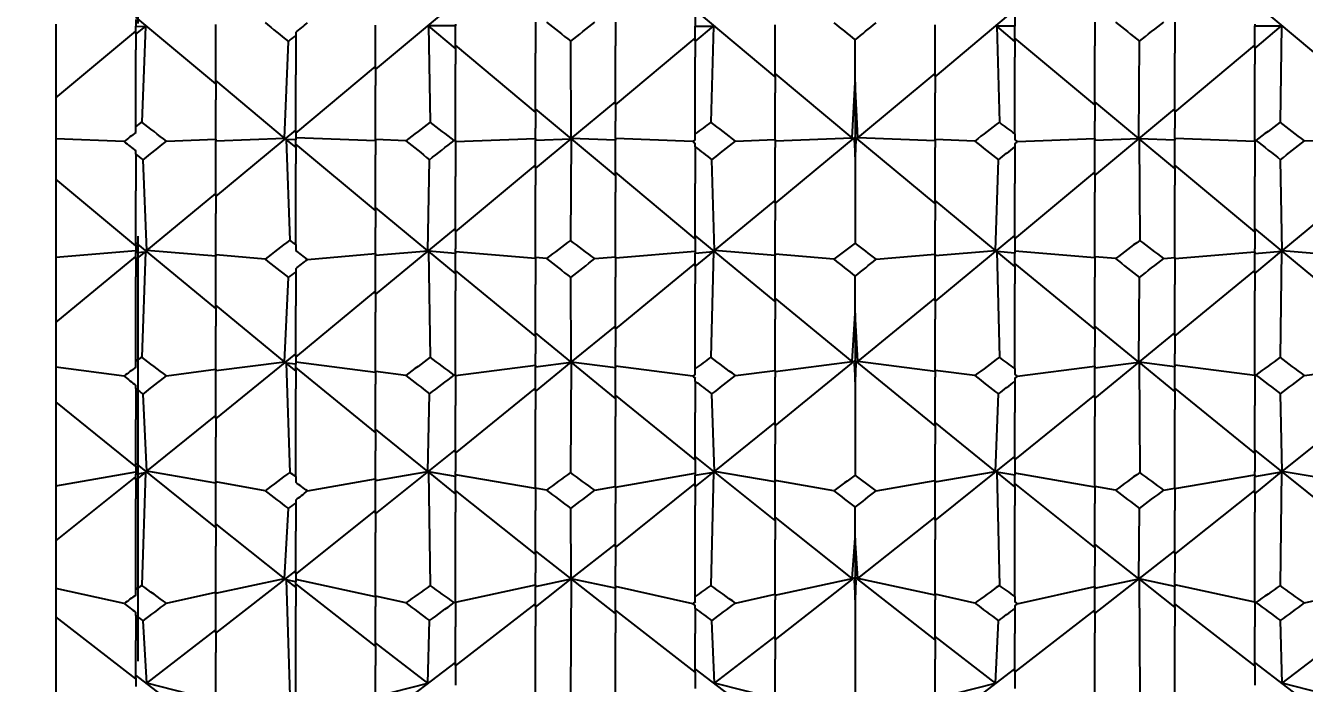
# Model space of a CAD drawing. Extents: x 541 to 3394, y 680 to 943.
# Drawn here: x 3070.588 to 3071.34, y 717.043 to 717.43 of the extents above; entities that cross this region are included whole.
import ezdxf

# ---------------------------------------------------------------- set-up
doc = ezdxf.new("R2010")
doc.units = 0
doc.header["$MEASUREMENT"] = 0
doc.linetypes.add('CENTER', pattern=[2, 1.25, -0.25, 0.25, -0.25])
doc.linetypes.add('HIDDEN', pattern=[0.375, 0.25, -0.125])
doc.layers.get('0').update_dxf_attribs({"linetype": 'CONTINUOUS'})
doc.layers.get('DEFPOINTS').update_dxf_attribs({"linetype": 'CONTINUOUS'})
for name, color, linetype in [('CENTERLINES', 5, 'CENTER'), ('RED', 1, 'CONTINUOUS'), ('SHAFT', 3, 'CONTINUOUS')]:
    doc.layers.add(name, color=color, linetype=linetype)
doc.dimstyles.get("Standard").update_dxf_attribs({"dimtxt": 2, "dimasz": 2, "dimexe": 0.7, "dimexo": 0.8, "dimgap": 0.7, "dimtad": 0, "dimtih": 1, "dimtoh": 1, "dimdec": 4, "dimzin": 0, "dimtxsty": 'STANDARD', "dimcen": 0.09, "dimazin": 3, "dimtfac": 1, "dimtdec": 4, "dimtofl": 0, "dimtmove": 0, "dimatfit": 3, "dimtolj": 1, "dimtzin": 0})

# ---------------------------------------------------------------- blocks, each defined once
blk = doc.blocks.new('*D3')
at = {"color": 0, "linetype": 'BYBLOCK'}
for p, q in [((3082.92767, 835.3739), (3066.24379, 835.3739)), ((3066.94379, 833.3739), (3066.94379, 808.55653)), ((3066.94379, 717.48571), (3066.94379, 795.15653)), ((3069.09053, 715.48571), (3066.24379, 715.48571))]:
    blk.add_line(p, q, dxfattribs=at)
for points in [[(3066.61046, 833.3739), (3067.27713, 833.3739), (3066.94379, 835.3739)], [(3066.61046, 717.48571), (3067.27713, 717.48571), (3066.94379, 715.48571)]]:
    blk.add_solid(points, dxfattribs=at)
at = {"layer": 'DEFPOINTS', "color": 0, "linetype": 'BYBLOCK'}
for p in [(3066.94379, 835.3739), (3083.72767, 835.3739), (3069.89053, 715.48571)]:
    blk.add_point(p, dxfattribs=at)
at = {"color": 0, "linetype": 'BYBLOCK', "insert": (3066.94379, 801.85653), "char_height": 2, "attachment_point": 5}
blk.add_mtext('\\A1;FINISHED\\POPENING\\PHEIGHT\\PA.F.F.', dxfattribs=at)
blk = doc.blocks.new('A$C45E3340E')
at = {"layer": 'RED', "color": 1, "linetype": 'HIDDEN'}
blk.add_line((0.5625, 14.19511), (0.5625, 0), dxfattribs=at)
blk = doc.blocks.new('*E28')
at = {"layer": 'CENTERLINES', "color": 250, "linetype": 'CONTINUOUS'}
for centre, major_axis, ratio, start_param, end_param in [((6.85124, 1.95316), (-1.94959, 0.73114), 0.349937, -2.334839, -2.329244), ((6.89824, 1.95316), (-1.94987, 0.75664), 0.335321, -2.301927, -2.298602), ((6.52224, 1.95316), (1.94954, 0.72228), 0.354753, -0.880064, -0.873192), ((9.58934, 1.95316), (-1.94954, 0.72228), 0.354753, 0.873192, 0.880064), ((9.91834, 1.95316), (-1.94955, 0.72525), 0.353151, 0.877437, 0.880009), ((9.96534, 1.95316), (-1.94952, 0.69776), 0.367442, 0.844358, 0.849711), ((6.47524, 1.95316), (1.94953, 0.6946), 0.369011, -0.845408, -0.844322), ((6.42824, 1.95316), (-1.95015, 0.77278), 0.325451, -2.33707, -2.335935), ((9.63634, 1.95316), (-1.94953, 0.6946), 0.369011, 0.844322, 0.845408), ((9.68334, 1.95316), (1.95015, 0.77278), 0.325451, 2.335935, 2.33707), ((10.01234, 1.95316), (1.95021, 0.7754), 0.323797, 2.331695, 2.33729), ((6.47524, 1.95316), (-1.95072, 0.79572), 0.310483, -2.309637, -2.302018), ((9.63634, 1.95316), (1.95072, 0.79572), 0.310483, 2.302018, 2.309637), ((9.96534, 1.95316), (1.95079, 0.79818), 0.308809, 2.302311, 2.305636), ((6.94524, 1.95316), (1.94964, 0.67521), 0.378342, -0.879669, -0.877096), ((6.89824, 1.95316), (1.94999, 0.64466), 0.392038, -0.847836, -0.842484), ((6.85124, 1.95316), (-1.95135, 0.81489), 0.297035, -2.341915, -2.336319), ((6.89824, 1.95316), (-1.95217, 0.83512), 0.281771, -2.31136, -2.308036), ((6.52224, 1.95316), (1.9505, 0.61599), 0.403872, -0.876245, -0.869372), ((9.58934, 1.95316), (-1.9505, 0.61599), 0.403872, 0.869372, 0.876245), ((9.91834, 1.95316), (-1.95043, 0.61965), 0.402412, 0.873966, 0.876539), ((6.47524, 1.95316), (1.95129, 0.58199), 0.416748, -0.838347, -0.837262), ((6.42824, 1.95316), (-1.95278, 0.84785), 0.271527, -2.347978, -2.346842), ((9.63634, 1.95316), (-1.95129, 0.58199), 0.416748, 0.837262, 0.838347), ((9.68334, 1.95316), (1.95278, 0.84785), 0.271527, 2.346842, 2.347978), ((9.96534, 1.95316), (-1.95119, 0.58586), 0.415342, 0.837666, 0.843019), ((10.01234, 1.95316), (1.95289, 0.84992), 0.269815, 2.342841, 2.348436), ((6.47524, 1.95316), (-1.95376, 0.86585), 0.256073, -2.322615, -2.314995), ((9.63634, 1.95316), (1.95376, 0.86585), 0.256073, 2.314995, 2.322615), ((9.96534, 1.95316), (1.95388, 0.86777), 0.254351, 2.315509, 2.318834), ((6.94524, 1.95316), (1.95193, 0.55827), 0.425044, -0.870356, -0.867783), ((6.89824, 1.95316), (1.95307, 0.52109), 0.437003, -0.835021, -0.829668), ((6.85124, 1.95316), (-1.95469, 0.88077), 0.242263, -2.356596, -2.351), ((6.89824, 1.95316), (-1.95578, 0.89638), 0.226657, -2.32781, -2.324485), ((6.52224, 1.95316), (1.95424, 0.48641), 0.447094, -0.860209, -0.853336), ((9.58934, 1.95316), (-1.95424, 0.48641), 0.447094, 0.853336, 0.860209), ((9.91834, 1.95316), (-1.95409, 0.49083), 0.445862, 0.858338, 0.86091), ((6.47524, 1.95316), (1.9557, 0.44556), 0.457766, -0.818598, -0.817512), ((6.42824, 1.95316), (-1.95652, 0.90611), 0.216219, -2.365523, -2.364388), ((9.63634, 1.95316), (-1.9557, 0.44556), 0.457766, 0.817512, 0.818598), ((9.68334, 1.95316), (1.95652, 0.90611), 0.216219, 2.364388, 2.365523), ((9.96534, 1.95316), (-1.95553, 0.4502), 0.456618, 0.818333, 0.823685), ((10.01234, 1.95316), (1.95664, 0.90768), 0.214477, 2.360562, 2.366158), ((6.47524, 1.95316), (-1.95764, 0.91973), 0.20052, -2.341685, -2.334065), ((9.63634, 1.95316), (1.95764, 0.91973), 0.20052, 2.334065, 2.341685), ((9.96534, 1.95316), (1.95776, 0.92117), 0.198773, 2.33474, 2.338064)]:
    blk.add_ellipse(centre, major_axis=major_axis, ratio=ratio, start_param=start_param, end_param=end_param, dxfattribs=at)

msp = doc.modelspace()

# ---------------------------------------------------------------- linework, layer by layer
at = {"color": 7}
msp.add_open_spline([(3079.13154, 715.48571), (3078.46625, 716.44529), (3077.16796, 718.3179), (3077.68066, 721.61826), (3078.62886, 724.52187), (3077.86586, 727.64922), (3074.92004, 728.94848), (3072.51811, 728.9829), (3070.99575, 729.53416), (3070.5879, 729.70882)], degree=3, knots=[0, 0, 0, 0, 3.375355, 6.586962, 9.423487, 12.703968, 14.949488, 18.507511, 19.83793, 19.83793, 19.83793, 19.83793], dxfattribs=at)
at = {"layer": 'SHAFT', "color": 2, "extrusion": (1.83691e-16, 1, 3.67382e-16)}
for p, q in [((3070.79375, 717.40377), (3070.84075, 717.44303)), ((3071.02875, 717.39961), (3070.98175, 717.43887)), ((3071.12275, 717.39961), (3071.16975, 717.43887)), ((3071.35775, 717.40377), (3071.31075, 717.44303)), ((3070.69975, 717.39545), (3070.65275, 717.43471)), ((3070.65275, 717.43329), (3070.65275, 717.42928)), ((3070.88775, 717.43174), (3070.88775, 717.41349)), ((3070.93475, 717.43161), (3070.93475, 717.41776)), ((3070.98175, 717.43745), (3070.98175, 717.42943)), ((3071.16975, 717.43745), (3071.16975, 717.42943)), ((3071.21675, 717.43161), (3071.21675, 717.41776)), ((3071.26375, 717.43174), (3071.26375, 717.41349)), ((3070.60575, 717.43059), (3070.60575, 717.38714)), ((3070.60575, 717.38714), (3070.65275, 717.4264)), ((3070.65275, 717.42496), (3070.65275, 717.42928)), ((3070.65275, 717.42928), (3070.65834, 717.42924)), ((3070.65275, 717.42457), (3070.65834, 717.42924)), ((3070.65275, 717.42496), (3070.65275, 717.41536)), ((3070.65834, 717.42924), (3070.65619, 717.37288)), ((3070.69975, 717.39584), (3070.69975, 717.43031)), ((3070.74675, 717.42564), (3070.74675, 717.4237)), ((3070.74675, 717.4237), (3070.74675, 717.40067)), ((3070.79375, 717.40416), (3070.79375, 717.43002)), ((3070.84075, 717.42958), (3070.82492, 717.42947)), ((3070.84075, 717.41625), (3070.82492, 717.42947)), ((3070.82492, 717.42947), (3070.82585, 717.37277)), ((3070.84075, 717.43047), (3070.84075, 717.42958)), ((3070.84075, 717.41664), (3070.84075, 717.42958)), ((3070.98175, 717.4208), (3070.98175, 717.42943)), ((3070.98175, 717.42943), (3070.99246, 717.42936)), ((3070.98175, 717.42041), (3070.99246, 717.42936)), ((3070.99246, 717.42936), (3070.99092, 717.37282)), ((3071.02875, 717.4), (3071.02875, 717.43017)), ((3071.12275, 717.4), (3071.12275, 717.43017)), ((3071.16975, 717.42943), (3071.15904, 717.42936)), ((3071.16975, 717.42041), (3071.15904, 717.42936)), ((3071.15904, 717.42936), (3071.16058, 717.37282)), ((3071.16975, 717.4208), (3071.16975, 717.42943)), ((3071.31075, 717.43047), (3071.31075, 717.42958)), ((3071.31075, 717.41664), (3071.31075, 717.42958)), ((3071.31075, 717.42958), (3071.32658, 717.42947)), ((3071.31075, 717.41625), (3071.32658, 717.42947)), ((3071.32658, 717.42947), (3071.32565, 717.37277)), ((3070.74022, 717.36353), (3070.74248, 717.42038)), ((3070.88775, 717.37883), (3070.84075, 717.41808)), ((3070.84075, 717.41664), (3070.84075, 717.40698)), ((3070.90883, 717.36322), (3070.9085, 717.42051)), ((3070.93475, 717.38298), (3070.98175, 717.42224)), ((3070.93475, 717.38337), (3070.93475, 717.41776)), ((3070.98175, 717.4208), (3070.98175, 717.41117)), ((3071.07575, 717.39639), (3071.07575, 717.42128)), ((3071.21675, 717.38298), (3071.16975, 717.42224)), ((3071.16975, 717.4208), (3071.16975, 717.41117)), ((3071.21675, 717.38337), (3071.21675, 717.41776)), ((3071.24267, 717.36322), (3071.243, 717.42051)), ((3071.26375, 717.37883), (3071.31075, 717.41808)), ((3071.31075, 717.41664), (3071.31075, 717.40698)), ((3070.65275, 717.37031), (3070.65275, 717.41536)), ((3070.88775, 717.37921), (3070.88775, 717.41349)), ((3070.98175, 717.36596), (3070.98175, 717.41117)), ((3071.16975, 717.36596), (3071.16975, 717.41117)), ((3071.26375, 717.37921), (3071.26375, 717.41349)), ((3070.74675, 717.36638), (3070.79375, 717.40561)), ((3070.79375, 717.40416), (3070.79375, 717.3944)), ((3070.84075, 717.36217), (3070.84075, 717.40698)), ((3071.07408, 717.36362), (3071.02875, 717.40146)), ((3071.07742, 717.36362), (3071.12275, 717.40146)), ((3071.31075, 717.36217), (3071.31075, 717.40698)), ((3070.74022, 717.36353), (3070.69975, 717.3973)), ((3070.69975, 717.39584), (3070.69975, 717.38602)), ((3070.74675, 717.36675), (3070.74675, 717.40067)), ((3070.79375, 717.36258), (3070.79375, 717.3944)), ((3071.02875, 717.4), (3071.02875, 717.39021)), ((3071.07408, 717.36362), (3071.07575, 717.39639)), ((3071.07742, 717.36362), (3071.07575, 717.39639)), ((3071.07575, 717.39639), (3071.07575, 717.3641)), ((3071.12275, 717.4), (3071.12275, 717.39021)), ((3070.60575, 717.38714), (3070.60575, 717.36307)), ((3070.69975, 717.36283), (3070.69975, 717.38602)), ((3071.02875, 717.36271), (3071.02875, 717.39021)), ((3071.12275, 717.36271), (3071.12275, 717.39021)), ((3070.93475, 717.3415), (3070.88775, 717.38069)), ((3070.88775, 717.37921), (3070.88775, 717.36928)), ((3070.90883, 717.36322), (3070.93475, 717.38484)), ((3070.93475, 717.38337), (3070.93475, 717.37346)), ((3071.24267, 717.36322), (3071.21675, 717.38484)), ((3071.21675, 717.38337), (3071.21675, 717.37346)), ((3071.21675, 717.3415), (3071.26375, 717.38069)), ((3071.26375, 717.37921), (3071.26375, 717.36928)), ((3070.93475, 717.36318), (3070.93475, 717.37346)), ((3071.21675, 717.36318), (3071.21675, 717.37346)), ((3070.65275, 717.36684), (3070.65275, 717.37031)), ((3070.69975, 717.32909), (3070.74675, 717.36825)), ((3070.69975, 717.36198), (3070.74022, 717.36353)), ((3070.74675, 717.36675), (3070.74675, 717.36254)), ((3070.79375, 717.36179), (3070.74675, 717.36359)), ((3070.88775, 717.36329), (3070.88775, 717.36928)), ((3070.98175, 717.36249), (3070.98175, 717.36596)), ((3071.02875, 717.32496), (3071.07575, 717.3641)), ((3071.02875, 717.36189), (3071.07408, 717.36362)), ((3071.12275, 717.32496), (3071.07575, 717.3641)), ((3071.07575, 717.3641), (3071.07575, 717.3626)), ((3071.12275, 717.36189), (3071.07742, 717.36362)), ((3071.16975, 717.36596), (3071.16975, 717.36249)), ((3071.26375, 717.36329), (3071.26375, 717.36928)), ((3070.64584, 717.3615), (3070.60575, 717.36307)), ((3070.60575, 717.36307), (3070.60575, 717.33925)), ((3070.65275, 717.35399), (3070.65275, 717.35592)), ((3070.67077, 717.36169), (3070.69975, 717.36283)), ((3070.69975, 717.36283), (3070.69975, 717.36199)), ((3070.69975, 717.36199), (3070.69975, 717.36198)), ((3070.69975, 717.32946), (3070.69975, 717.36198)), ((3070.74116, 717.36275), (3070.74331, 717.30344)), ((3070.74675, 717.35808), (3070.74116, 717.36275)), ((3070.74675, 717.36254), (3070.74116, 717.36275)), ((3070.74675, 717.35845), (3070.74675, 717.36254)), ((3070.79375, 717.32083), (3070.74675, 717.35995)), ((3070.74675, 717.35845), (3070.74675, 717.34837)), ((3070.79375, 717.36258), (3070.79375, 717.35373)), ((3070.81151, 717.36187), (3070.79375, 717.36258)), ((3070.84004, 717.36214), (3070.84075, 717.36217)), ((3070.84075, 717.36146), (3070.88775, 717.36329)), ((3070.84075, 717.36217), (3070.84075, 717.34095)), ((3070.88775, 717.36329), (3070.88775, 717.36307)), ((3070.88775, 717.34565), (3070.90869, 717.36311)), ((3070.88775, 717.36232), (3070.90869, 717.36311)), ((3070.88775, 717.36307), (3070.88775, 717.36232)), ((3070.88775, 717.34601), (3070.88775, 717.36232)), ((3070.90869, 717.36311), (3070.90838, 717.30331)), ((3070.93475, 717.36224), (3070.90883, 717.36322)), ((3070.98035, 717.3614), (3070.93475, 717.36318)), ((3070.93475, 717.36318), (3070.93475, 717.36281)), ((3070.93475, 717.36281), (3070.93475, 717.36224)), ((3070.93475, 717.34187), (3070.93475, 717.36224)), ((3070.98175, 717.35834), (3070.98175, 717.36027)), ((3070.98175, 717.35834), (3070.98175, 717.3367)), ((3071.00537, 717.36178), (3071.02875, 717.36271)), ((3071.02875, 717.36271), (3071.02875, 717.35799)), ((3071.02875, 717.32532), (3071.02875, 717.35799)), ((3071.07575, 717.36223), (3071.07528, 717.36262)), ((3071.07528, 717.36262), (3071.07575, 717.35255)), ((3071.07575, 717.3626), (3071.07528, 717.36262)), ((3071.07622, 717.36262), (3071.07575, 717.35255)), ((3071.07575, 717.36223), (3071.07622, 717.36262)), ((3071.07575, 717.3626), (3071.07622, 717.36262)), ((3071.07575, 717.36223), (3071.07575, 717.3626)), ((3071.07575, 717.35255), (3071.07575, 717.36223)), ((3071.14613, 717.36178), (3071.12275, 717.36271)), ((3071.12275, 717.36271), (3071.12275, 717.35799)), ((3071.12275, 717.32532), (3071.12275, 717.35799)), ((3071.16975, 717.36027), (3071.16975, 717.35834)), ((3071.16975, 717.35834), (3071.16975, 717.3367)), ((3071.17115, 717.3614), (3071.21675, 717.36318)), ((3071.21675, 717.36224), (3071.24267, 717.36322)), ((3071.21675, 717.36318), (3071.21675, 717.36281)), ((3071.21675, 717.36281), (3071.21675, 717.36224)), ((3071.21675, 717.34187), (3071.21675, 717.36224)), ((3071.26375, 717.34565), (3071.2428, 717.36311)), ((3071.2428, 717.36311), (3071.24311, 717.30331)), ((3071.26375, 717.36232), (3071.2428, 717.36311)), ((3071.26375, 717.36329), (3071.26375, 717.36307)), ((3071.31075, 717.36146), (3071.26375, 717.36329)), ((3071.26375, 717.36307), (3071.26375, 717.36232)), ((3071.26375, 717.34601), (3071.26375, 717.36232)), ((3071.31146, 717.36214), (3071.31075, 717.36217)), ((3071.31075, 717.36217), (3071.31075, 717.34095)), ((3071.33999, 717.36187), (3071.35775, 717.36258)), ((3070.65275, 717.35399), (3070.65275, 717.33245)), ((3070.65928, 717.2974), (3070.65702, 717.35068)), ((3070.79375, 717.32119), (3070.79375, 717.35373)), ((3070.82452, 717.29722), (3070.82549, 717.35079)), ((3070.99313, 717.29731), (3070.99151, 717.35075)), ((3071.07575, 717.35255), (3071.07575, 717.30176)), ((3071.15837, 717.29731), (3071.15999, 717.35075)), ((3071.32698, 717.29722), (3071.32601, 717.35079)), ((3070.74675, 717.30089), (3070.74675, 717.34837)), ((3070.84075, 717.30845), (3070.88775, 717.34753)), ((3070.84075, 717.30881), (3070.84075, 717.34095)), ((3070.88775, 717.34601), (3070.88775, 717.33585)), ((3070.98175, 717.30433), (3070.93475, 717.34339)), ((3070.93475, 717.34187), (3070.93475, 717.33168)), ((3071.16975, 717.30433), (3071.21675, 717.34339)), ((3071.21675, 717.34187), (3071.21675, 717.33168)), ((3071.31075, 717.30845), (3071.26375, 717.34753)), ((3071.26375, 717.34601), (3071.26375, 717.33585)), ((3071.31075, 717.30881), (3071.31075, 717.34095)), ((3070.60575, 717.33925), (3070.60575, 717.29336)), ((3070.65275, 717.30021), (3070.60575, 717.33925)), ((3070.88775, 717.29325), (3070.88775, 717.33585)), ((3070.98175, 717.30468), (3070.98175, 717.3367)), ((3071.16975, 717.30468), (3071.16975, 717.3367)), ((3071.26375, 717.29325), (3071.26375, 717.33585)), ((3070.65275, 717.30056), (3070.65275, 717.33245)), ((3070.65928, 717.2974), (3070.69975, 717.33099)), ((3070.69975, 717.32946), (3070.69975, 717.31919)), ((3070.93475, 717.29365), (3070.93475, 717.33168)), ((3070.99313, 717.29731), (3071.02875, 717.32686)), ((3071.15837, 717.29731), (3071.12275, 717.32686)), ((3071.21675, 717.29365), (3071.21675, 717.33168)), ((3070.69975, 717.29482), (3070.69975, 717.31919)), ((3070.82452, 717.29722), (3070.79375, 717.32273)), ((3070.79375, 717.32119), (3070.79375, 717.31087)), ((3071.02875, 717.32532), (3071.02875, 717.31502)), ((3071.12275, 717.32532), (3071.12275, 717.31502)), ((3071.32698, 717.29722), (3071.35775, 717.32273)), ((3070.79375, 717.29556), (3070.79375, 717.31087)), ((3071.02875, 717.2952), (3071.02875, 717.31502)), ((3071.12275, 717.2952), (3071.12275, 717.31502)), ((3070.79375, 717.27146), (3070.84075, 717.31036)), ((3070.84075, 717.30881), (3070.84075, 717.2984)), ((3071.02875, 717.26736), (3070.98175, 717.30624)), ((3070.98175, 717.30468), (3070.98175, 717.29588)), ((3071.12275, 717.26736), (3071.16975, 717.30624)), ((3071.16975, 717.30468), (3071.16975, 717.29588)), ((3071.35775, 717.27146), (3071.31075, 717.31036)), ((3071.31075, 717.30881), (3071.31075, 717.2984)), ((3070.60575, 717.29336), (3070.65275, 717.2973)), ((3070.69975, 717.26327), (3070.65275, 717.30212)), ((3070.65275, 717.30056), (3070.65275, 717.29617)), ((3070.65275, 717.29617), (3070.65834, 717.29662)), ((3070.65275, 717.29198), (3070.65834, 717.29662)), ((3070.65275, 717.29233), (3070.65275, 717.29617)), ((3070.65834, 717.29662), (3070.65619, 717.23465)), ((3070.69975, 717.29403), (3070.65928, 717.2974)), ((3070.74675, 717.30089), (3070.74675, 717.29744)), ((3070.79375, 717.29467), (3070.82452, 717.29722)), ((3070.84075, 717.28376), (3070.82492, 717.29689)), ((3070.82492, 717.29689), (3070.82585, 717.23455)), ((3070.84075, 717.29559), (3070.82492, 717.29689)), ((3070.84075, 717.29662), (3070.84075, 717.2984)), ((3070.84075, 717.29662), (3070.84075, 717.29657)), ((3070.88775, 717.29265), (3070.84075, 717.29662)), ((3070.84075, 717.29657), (3070.84075, 717.29559)), ((3070.93475, 717.29301), (3070.98175, 717.29696)), ((3070.98175, 717.29588), (3070.99246, 717.29676)), ((3070.98175, 717.28787), (3070.99246, 717.29676)), ((3070.98175, 717.28822), (3070.98175, 717.29588)), ((3070.99246, 717.29676), (3070.99092, 717.23459)), ((3071.02875, 717.29435), (3070.99313, 717.29731)), ((3071.12275, 717.29435), (3071.15837, 717.29731)), ((3071.16975, 717.28787), (3071.15904, 717.29676)), ((3071.15904, 717.29676), (3071.16058, 717.23459)), ((3071.16975, 717.29588), (3071.15904, 717.29676)), ((3071.21675, 717.29301), (3071.16975, 717.29696)), ((3071.16975, 717.28822), (3071.16975, 717.29588)), ((3071.26375, 717.29265), (3071.31075, 717.29662)), ((3071.31075, 717.29662), (3071.31075, 717.2984)), ((3071.31075, 717.28376), (3071.32658, 717.29689)), ((3071.31075, 717.29559), (3071.32658, 717.29689)), ((3071.31075, 717.29662), (3071.31075, 717.29657)), ((3071.31075, 717.29657), (3071.31075, 717.29559)), ((3071.32658, 717.29689), (3071.32565, 717.23455)), ((3071.35775, 717.29467), (3071.32698, 717.29722)), ((3070.60575, 717.25509), (3070.65275, 717.2939)), ((3070.60575, 717.29336), (3070.60575, 717.25509)), ((3070.65275, 717.29233), (3070.65275, 717.28183)), ((3070.72873, 717.29233), (3070.69975, 717.29482)), ((3070.69975, 717.29482), (3070.69975, 717.29404)), ((3070.69975, 717.29404), (3070.69975, 717.29403)), ((3070.69975, 717.26361), (3070.69975, 717.29403)), ((3070.75366, 717.29214), (3070.79375, 717.29556)), ((3070.79375, 717.29556), (3070.79375, 717.29507)), ((3070.79375, 717.29507), (3070.79375, 717.29467)), ((3070.79375, 717.2718), (3070.79375, 717.29467)), ((3070.84075, 717.28411), (3070.84075, 717.29559)), ((3070.89417, 717.29269), (3070.88775, 717.29325)), ((3070.88775, 717.29325), (3070.88775, 717.27738)), ((3070.92265, 717.2926), (3070.93475, 717.29365)), ((3070.93475, 717.29365), (3070.93475, 717.2816)), ((3070.93475, 717.25101), (3070.98175, 717.28979)), ((3071.0633, 717.29223), (3071.02875, 717.2952)), ((3071.02875, 717.2952), (3071.02875, 717.29456)), ((3071.02875, 717.29456), (3071.02875, 717.29435)), ((3071.02875, 717.2677), (3071.02875, 717.29435)), ((3071.0882, 717.29223), (3071.12275, 717.2952)), ((3071.12275, 717.2952), (3071.12275, 717.29456)), ((3071.12275, 717.29456), (3071.12275, 717.29435)), ((3071.12275, 717.2677), (3071.12275, 717.29435)), ((3071.21675, 717.25101), (3071.16975, 717.28979)), ((3071.22885, 717.2926), (3071.21675, 717.29365)), ((3071.21675, 717.29365), (3071.21675, 717.2816)), ((3071.25733, 717.29269), (3071.26375, 717.29325)), ((3071.26375, 717.29325), (3071.26375, 717.27738)), ((3071.31075, 717.28411), (3071.31075, 717.29559)), ((3070.65275, 717.23213), (3070.65275, 717.28183)), ((3070.74022, 717.23196), (3070.74248, 717.28141)), ((3070.74675, 717.28661), (3070.74675, 717.28469)), ((3070.74675, 717.28469), (3070.74675, 717.26474)), ((3070.88775, 717.24693), (3070.84075, 717.28568)), ((3070.84075, 717.28411), (3070.84075, 717.27355)), ((3070.90883, 717.23171), (3070.9085, 717.28154)), ((3070.93475, 717.25135), (3070.93475, 717.2816)), ((3070.98175, 717.28822), (3070.98175, 717.27769)), ((3071.07575, 717.26054), (3071.07575, 717.2823)), ((3071.16975, 717.28822), (3071.16975, 717.27769)), ((3071.21675, 717.25135), (3071.21675, 717.2816)), ((3071.24267, 717.23171), (3071.243, 717.28154)), ((3071.26375, 717.24693), (3071.31075, 717.28568)), ((3071.31075, 717.28411), (3071.31075, 717.27355)), ((3070.74675, 717.23472), (3070.79375, 717.27338)), ((3070.84075, 717.22422), (3070.84075, 717.27355)), ((3070.88775, 717.24727), (3070.88775, 717.27738)), ((3070.98175, 717.22787), (3070.98175, 717.27769)), ((3071.16975, 717.22787), (3071.16975, 717.27769)), ((3071.26375, 717.24727), (3071.26375, 717.27738)), ((3071.31075, 717.22422), (3071.31075, 717.27355)), ((3070.79375, 717.2718), (3070.79375, 717.26117)), ((3071.07408, 717.23203), (3071.02875, 717.26929)), ((3071.02875, 717.2677), (3071.02875, 717.25705)), ((3071.07742, 717.23203), (3071.12275, 717.26929)), ((3071.12275, 717.2677), (3071.12275, 717.25705)), ((3070.74022, 717.23196), (3070.69975, 717.2652)), ((3070.69975, 717.26361), (3070.69975, 717.25293)), ((3070.74675, 717.23505), (3070.74675, 717.26474)), ((3070.79375, 717.22623), (3070.79375, 717.26117)), ((3071.07408, 717.23203), (3071.07575, 717.26054)), ((3071.07742, 717.23203), (3071.07575, 717.26054)), ((3071.07575, 717.26054), (3071.07575, 717.2326)), ((3070.60575, 717.25509), (3070.60575, 717.22876)), ((3070.69975, 717.22751), (3070.69975, 717.25293)), ((3070.90883, 717.23171), (3070.93475, 717.25295)), ((3070.93475, 717.25135), (3070.93475, 717.2406)), ((3071.02875, 717.22687), (3071.02875, 717.25705)), ((3071.12275, 717.22687), (3071.12275, 717.25705)), ((3071.24267, 717.23171), (3071.21675, 717.25295)), ((3071.21675, 717.25135), (3071.21675, 717.2406)), ((3070.93475, 717.2104), (3070.88775, 717.24887)), ((3070.88775, 717.24727), (3070.88775, 717.2365)), ((3071.21675, 717.2104), (3071.26375, 717.24887)), ((3071.26375, 717.24727), (3071.26375, 717.2365)), ((3070.69975, 717.1983), (3070.74675, 717.23667)), ((3070.88775, 717.22996), (3070.88775, 717.2365)), ((3070.93475, 717.22936), (3070.93475, 717.2406)), ((3071.21675, 717.22936), (3071.21675, 717.2406)), ((3071.26375, 717.22996), (3071.26375, 717.2365)), ((3070.64584, 717.2235), (3070.60575, 717.22876)), ((3070.60575, 717.22876), (3070.60575, 717.20832)), ((3070.65275, 717.22873), (3070.65275, 717.23213)), ((3070.69975, 717.22678), (3070.74022, 717.23196)), ((3070.74675, 717.2266), (3070.74116, 717.23119)), ((3070.74116, 717.23119), (3070.74331, 717.16686)), ((3070.74675, 717.23049), (3070.74116, 717.23119)), ((3070.74675, 717.23505), (3070.74675, 717.23049)), ((3070.79375, 717.22563), (3070.74675, 717.23169)), ((3070.74675, 717.22692), (3070.74675, 717.23049)), ((3070.79375, 717.19025), (3070.74675, 717.22855)), ((3070.84075, 717.22384), (3070.88775, 717.22996)), ((3070.88775, 717.21444), (3070.90869, 717.2316)), ((3070.88775, 717.22896), (3070.90869, 717.2316)), ((3070.88775, 717.22996), (3070.88775, 717.22977)), ((3070.88775, 717.22977), (3070.88775, 717.22896)), ((3070.88775, 717.21477), (3070.88775, 717.22896)), ((3070.90869, 717.2316), (3070.90838, 717.16674)), ((3070.93475, 717.22843), (3070.90883, 717.23171)), ((3070.98035, 717.2234), (3070.93475, 717.22936)), ((3070.93475, 717.22936), (3070.93475, 717.22904)), ((3070.93475, 717.22904), (3070.93475, 717.22843)), ((3070.93475, 717.21072), (3070.93475, 717.22843)), ((3071.02875, 717.19427), (3071.07575, 717.2326)), ((3071.02875, 717.22621), (3071.07408, 717.23203)), ((3071.07575, 717.23066), (3071.07528, 717.23104)), ((3071.07528, 717.23104), (3071.07575, 717.22013)), ((3071.07575, 717.23098), (3071.07528, 717.23104)), ((3071.12275, 717.19427), (3071.07575, 717.2326)), ((3071.07575, 717.2326), (3071.07575, 717.23098)), ((3071.07622, 717.23104), (3071.07575, 717.22013)), ((3071.07575, 717.23066), (3071.07622, 717.23104)), ((3071.07575, 717.23098), (3071.07622, 717.23104)), ((3071.07575, 717.23066), (3071.07575, 717.23098)), ((3071.07575, 717.22013), (3071.07575, 717.23066)), ((3071.12275, 717.22621), (3071.07742, 717.23203)), ((3071.17115, 717.2234), (3071.21675, 717.22936)), ((3071.21675, 717.22843), (3071.24267, 717.23171)), ((3071.21675, 717.22936), (3071.21675, 717.22904)), ((3071.21675, 717.22904), (3071.21675, 717.22843)), ((3071.21675, 717.21072), (3071.21675, 717.22843)), ((3071.26375, 717.21444), (3071.2428, 717.2316)), ((3071.2428, 717.2316), (3071.24311, 717.16674)), ((3071.26375, 717.22896), (3071.2428, 717.2316)), ((3071.26375, 717.22996), (3071.26375, 717.22977)), ((3071.31075, 717.22384), (3071.26375, 717.22996)), ((3071.26375, 717.22977), (3071.26375, 717.22896)), ((3071.26375, 717.21477), (3071.26375, 717.22896)), ((3070.67077, 717.22368), (3070.69975, 717.22751)), ((3070.69975, 717.22751), (3070.69975, 717.22679)), ((3070.69975, 717.22679), (3070.69975, 717.22678)), ((3070.69975, 717.19861), (3070.69975, 717.22678)), ((3070.74675, 717.22692), (3070.74675, 717.21604)), ((3070.81151, 717.22386), (3070.79375, 717.22623)), ((3070.79375, 717.22623), (3070.79375, 717.21867)), ((3070.84004, 717.22412), (3070.84075, 717.22422)), ((3070.84075, 717.22422), (3070.84075, 717.20619)), ((3070.98175, 717.22446), (3070.98175, 717.22787)), ((3070.98175, 717.2204), (3070.98175, 717.22229)), ((3071.00537, 717.22377), (3071.02875, 717.22687)), ((3071.02875, 717.22687), (3071.02875, 717.22284)), ((3071.02875, 717.19459), (3071.02875, 717.22284)), ((3071.14613, 717.22377), (3071.12275, 717.22687)), ((3071.12275, 717.22687), (3071.12275, 717.22284)), ((3071.12275, 717.19459), (3071.12275, 717.22284)), ((3071.16975, 717.22787), (3071.16975, 717.22446)), ((3071.16975, 717.22229), (3071.16975, 717.2204)), ((3071.31146, 717.22412), (3071.31075, 717.22422)), ((3071.31075, 717.22422), (3071.31075, 717.20619)), ((3071.33999, 717.22386), (3071.35775, 717.22623)), ((3070.65275, 717.21614), (3070.65275, 717.21804)), ((3070.65275, 717.21614), (3070.65275, 717.19789)), ((3070.74675, 717.16439), (3070.74675, 717.21604)), ((3070.79375, 717.19057), (3070.79375, 717.21867)), ((3070.84075, 717.17822), (3070.88775, 717.2164)), ((3070.88775, 717.21477), (3070.88775, 717.20382)), ((3070.98175, 717.2204), (3070.98175, 717.20204)), ((3071.07575, 717.22013), (3071.07575, 717.16523)), ((3071.16975, 717.2204), (3071.16975, 717.20204)), ((3071.31075, 717.17822), (3071.26375, 717.2164)), ((3071.26375, 717.21477), (3071.26375, 717.20382)), ((3070.60575, 717.20832), (3070.60575, 717.15895)), ((3070.65275, 717.17023), (3070.60575, 717.20832)), ((3070.65928, 717.16753), (3070.65702, 717.2129)), ((3070.82452, 717.16739), (3070.82549, 717.21302)), ((3070.84075, 717.17853), (3070.84075, 717.20619)), ((3070.98175, 717.17422), (3070.93475, 717.21236)), ((3070.93475, 717.21072), (3070.93475, 717.19975)), ((3070.99313, 717.16746), (3070.99151, 717.21297)), ((3071.15837, 717.16746), (3071.15999, 717.21297)), ((3071.16975, 717.17422), (3071.21675, 717.21236)), ((3071.21675, 717.21072), (3071.21675, 717.19975)), ((3071.31075, 717.17853), (3071.31075, 717.20619)), ((3071.32698, 717.16739), (3071.32601, 717.21302)), ((3070.65928, 717.16753), (3070.69975, 717.20026)), ((3070.69975, 717.19861), (3070.69975, 717.18758)), ((3070.88775, 717.15759), (3070.88775, 717.20382)), ((3070.93475, 717.15852), (3070.93475, 717.19975)), ((3070.98175, 717.17453), (3070.98175, 717.20204)), ((3071.16975, 717.17453), (3071.16975, 717.20204)), ((3071.21675, 717.15852), (3071.21675, 717.19975)), ((3071.26375, 717.15759), (3071.26375, 717.20382)), ((3070.65275, 717.17053), (3070.65275, 717.19789)), ((3070.82452, 717.16739), (3070.79375, 717.19222)), ((3070.79375, 717.19057), (3070.79375, 717.1795)), ((3070.99313, 717.16746), (3071.02875, 717.19623)), ((3071.02875, 717.19459), (3071.02875, 717.18354)), ((3071.15837, 717.16746), (3071.12275, 717.19623)), ((3071.12275, 717.19459), (3071.12275, 717.18354)), ((3071.32698, 717.16739), (3071.35775, 717.19222)), ((3070.69975, 717.16123), (3070.69975, 717.18758)), ((3071.02875, 717.16211), (3071.02875, 717.18354)), ((3071.12275, 717.16211), (3071.12275, 717.18354)), ((3070.79375, 717.1424), (3070.84075, 717.18019)), ((3070.79375, 717.16297), (3070.79375, 717.1795)), ((3070.84075, 717.17853), (3070.84075, 717.1674)), ((3071.02875, 717.13845), (3070.98175, 717.17619)), ((3071.12275, 717.13845), (3071.16975, 717.17619)), ((3071.35775, 717.1424), (3071.31075, 717.18019)), ((3071.31075, 717.17853), (3071.31075, 717.1674)), ((3070.69975, 717.1345), (3070.65275, 717.17219)), ((3070.65275, 717.17053), (3070.65275, 717.16583)), ((3070.98175, 717.17453), (3070.98175, 717.16512)), ((3071.16975, 717.17453), (3071.16975, 717.16512)), ((3070.60575, 717.15895), (3070.65275, 717.16709)), ((3070.60575, 717.12663), (3070.65275, 717.16422)), ((3070.65275, 717.16583), (3070.65834, 717.16677)), ((3070.65275, 717.16225), (3070.65834, 717.16677)), ((3070.65275, 717.16255), (3070.65275, 717.16583)), ((3070.65275, 717.16255), (3070.65275, 717.15134)), ((3070.65834, 717.16677), (3070.65619, 717.1004)), ((3070.69975, 717.16057), (3070.65928, 717.16753)), ((3070.72873, 717.15608), (3070.69975, 717.16123)), ((3070.69975, 717.16123), (3070.69975, 717.16058)), ((3070.69975, 717.16058), (3070.69975, 717.16057)), ((3070.69975, 717.13479), (3070.69975, 717.16057)), ((3070.74675, 717.16439), (3070.74675, 717.16104)), ((3070.75366, 717.1559), (3070.79375, 717.16297)), ((3070.79375, 717.16213), (3070.82452, 717.16739)), ((3070.79375, 717.16297), (3070.79375, 717.16256)), ((3070.79375, 717.16256), (3070.79375, 717.16213)), ((3070.79375, 717.14269), (3070.79375, 717.16213)), ((3070.84075, 717.15429), (3070.82492, 717.16707)), ((3070.82492, 717.16707), (3070.82585, 717.1003)), ((3070.84075, 717.16439), (3070.82492, 717.16707)), ((3070.84075, 717.16548), (3070.84075, 717.1674)), ((3070.84075, 717.16548), (3070.84075, 717.16543)), ((3070.88775, 717.15728), (3070.84075, 717.16548)), ((3070.84075, 717.16543), (3070.84075, 717.16439)), ((3070.84075, 717.15459), (3070.84075, 717.16439)), ((3070.93475, 717.15812), (3070.98175, 717.16629)), ((3070.98175, 717.16512), (3070.99246, 717.16692)), ((3070.98175, 717.15827), (3070.99246, 717.16692)), ((3070.98175, 717.15857), (3070.98175, 717.16512)), ((3070.99246, 717.16692), (3070.99092, 717.10034)), ((3071.02875, 717.16136), (3070.99313, 717.16746)), ((3071.0633, 717.15599), (3071.02875, 717.16211)), ((3071.02875, 717.16211), (3071.02875, 717.16158)), ((3071.02875, 717.16158), (3071.02875, 717.16136)), ((3071.02875, 717.13874), (3071.02875, 717.16136)), ((3071.0882, 717.15599), (3071.12275, 717.16211)), ((3071.12275, 717.16136), (3071.15837, 717.16746)), ((3071.12275, 717.16211), (3071.12275, 717.16158)), ((3071.12275, 717.16158), (3071.12275, 717.16136)), ((3071.12275, 717.13874), (3071.12275, 717.16136)), ((3071.16975, 717.15827), (3071.15904, 717.16692)), ((3071.15904, 717.16692), (3071.16058, 717.10034)), ((3071.16975, 717.16512), (3071.15904, 717.16692)), ((3071.21675, 717.15812), (3071.16975, 717.16629)), ((3071.16975, 717.15857), (3071.16975, 717.16512)), ((3071.26375, 717.15728), (3071.31075, 717.16548)), ((3071.31075, 717.16548), (3071.31075, 717.1674)), ((3071.31075, 717.15429), (3071.32658, 717.16707)), ((3071.31075, 717.16439), (3071.32658, 717.16707)), ((3071.31075, 717.16548), (3071.31075, 717.16543)), ((3071.31075, 717.16543), (3071.31075, 717.16439)), ((3071.31075, 717.15459), (3071.31075, 717.16439)), ((3071.32658, 717.16707), (3071.32565, 717.1003)), ((3071.35775, 717.16213), (3071.32698, 717.16739)), ((3070.60575, 717.15895), (3070.60575, 717.12663)), ((3070.88775, 717.11877), (3070.84075, 717.15627)), ((3070.84075, 717.15459), (3070.84075, 717.14335)), ((3070.89417, 717.15643), (3070.88775, 717.15759)), ((3070.88775, 717.15759), (3070.88775, 717.14442)), ((3070.92265, 717.15635), (3070.93475, 717.15852)), ((3070.93475, 717.1227), (3070.98175, 717.16024)), ((3070.93475, 717.15852), (3070.93475, 717.1485)), ((3070.98175, 717.15857), (3070.98175, 717.14734)), ((3071.21675, 717.1227), (3071.16975, 717.16024)), ((3071.16975, 717.15857), (3071.16975, 717.14734)), ((3071.22885, 717.15635), (3071.21675, 717.15852)), ((3071.21675, 717.15852), (3071.21675, 717.1485)), ((3071.25733, 717.15643), (3071.26375, 717.15759)), ((3071.26375, 717.15759), (3071.26375, 717.14442)), ((3071.26375, 717.11877), (3071.31075, 717.15627)), ((3071.31075, 717.15459), (3071.31075, 717.14335)), ((3070.65275, 717.09798), (3070.65275, 717.15134)), ((3070.74022, 717.10442), (3070.74248, 717.1455)), ((3070.74675, 717.15054), (3070.74675, 717.14868)), ((3070.74675, 717.14868), (3070.74675, 717.13221)), ((3070.90883, 717.10423), (3070.9085, 717.14563)), ((3070.93475, 717.12298), (3070.93475, 717.1485)), ((3070.98175, 717.09388), (3070.98175, 717.14734)), ((3071.07575, 717.12815), (3071.07575, 717.14636)), ((3071.16975, 717.09388), (3071.16975, 717.14734)), ((3071.21675, 717.12298), (3071.21675, 717.1485)), ((3071.24267, 717.10423), (3071.243, 717.14563)), ((3070.74675, 717.10704), (3070.79375, 717.14438)), ((3070.79375, 717.14269), (3070.79375, 717.1314)), ((3070.84075, 717.09045), (3070.84075, 717.14335)), ((3070.88775, 717.11905), (3070.88775, 717.14442)), ((3071.07408, 717.10447), (3071.02875, 717.14043)), ((3071.02875, 717.13874), (3071.02875, 717.12743)), ((3071.07742, 717.10447), (3071.12275, 717.14043)), ((3071.12275, 717.13874), (3071.12275, 717.12743)), ((3071.26375, 717.11905), (3071.26375, 717.14442)), ((3071.31075, 717.09045), (3071.31075, 717.14335)), ((3070.74022, 717.10442), (3070.69975, 717.13648)), ((3070.69975, 717.13479), (3070.69975, 717.12346)), ((3070.74675, 717.10731), (3070.74675, 717.13221)), ((3070.79375, 717.09401), (3070.79375, 717.1314)), ((3070.60575, 717.12663), (3070.60575, 717.09853)), ((3070.69975, 717.09631), (3070.69975, 717.12346)), ((3070.90883, 717.10423), (3070.93475, 717.12468)), ((3070.93475, 717.12298), (3070.93475, 717.1116)), ((3071.02875, 717.09517), (3071.02875, 717.12743)), ((3071.07408, 717.10447), (3071.07575, 717.12815)), ((3071.07742, 717.10447), (3071.07575, 717.12815)), ((3071.07575, 717.12815), (3071.07575, 717.10512)), ((3071.12275, 717.09517), (3071.12275, 717.12743)), ((3071.24267, 717.10423), (3071.21675, 717.12468)), ((3071.21675, 717.12298), (3071.21675, 717.1116)), ((3070.93475, 717.08374), (3070.88775, 717.12075)), ((3070.88775, 717.11905), (3070.88775, 717.10766)), ((3071.21675, 717.08374), (3071.26375, 717.12075)), ((3071.26375, 717.11905), (3071.26375, 717.10766)), ((3070.69975, 717.07219), (3070.74675, 717.10902)), ((3070.93475, 717.09962), (3070.93475, 717.1116)), ((3071.21675, 717.09962), (3071.21675, 717.1116)), ((3070.69975, 717.09571), (3070.74022, 717.10442)), ((3070.74675, 717.09925), (3070.74116, 717.10368)), ((3070.74116, 717.10368), (3070.74331, 717.03558)), ((3070.74675, 717.1025), (3070.74116, 717.10368)), ((3070.74675, 717.10731), (3070.74675, 717.1025)), ((3070.79375, 717.09363), (3070.74675, 717.10382)), ((3070.74675, 717.09952), (3070.74675, 717.1025)), ((3070.79375, 717.06452), (3070.74675, 717.10123)), ((3070.84075, 717.0904), (3070.88775, 717.10069)), ((3070.88775, 717.10069), (3070.88775, 717.10766)), ((3070.88775, 717.08761), (3070.90869, 717.10413)), ((3070.88775, 717.09968), (3070.90869, 717.10413)), ((3070.88775, 717.10069), (3070.88775, 717.10054)), ((3070.88775, 717.10054), (3070.88775, 717.09968)), ((3070.90869, 717.10413), (3070.90838, 717.03547)), ((3070.93475, 717.09871), (3070.90883, 717.10423)), ((3071.02875, 717.06835), (3071.07575, 717.10512)), ((3071.02875, 717.09468), (3071.07408, 717.10447)), ((3071.07575, 717.10314), (3071.07528, 717.10351)), ((3071.07528, 717.10351), (3071.07575, 717.09196)), ((3071.07575, 717.10341), (3071.07528, 717.10351)), ((3071.12275, 717.06835), (3071.07575, 717.10512)), ((3071.07575, 717.10512), (3071.07575, 717.10341)), ((3071.07622, 717.10351), (3071.07575, 717.09196)), ((3071.07575, 717.10314), (3071.07622, 717.10351)), ((3071.07575, 717.10341), (3071.07622, 717.10351)), ((3071.07575, 717.10314), (3071.07575, 717.10341)), ((3071.07575, 717.09196), (3071.07575, 717.10314)), ((3071.12275, 717.09468), (3071.07742, 717.10447)), ((3071.21675, 717.09871), (3071.24267, 717.10423)), ((3071.26375, 717.08761), (3071.2428, 717.10413)), ((3071.2428, 717.10413), (3071.24311, 717.03547)), ((3071.26375, 717.09968), (3071.2428, 717.10413)), ((3071.26375, 717.10069), (3071.26375, 717.10766)), ((3071.26375, 717.10069), (3071.26375, 717.10054)), ((3071.31075, 717.0904), (3071.26375, 717.10069)), ((3071.26375, 717.10054), (3071.26375, 717.09968)), ((3070.64584, 717.08969), (3070.60575, 717.09853)), ((3070.60575, 717.09853), (3070.60575, 717.08187)), ((3070.65275, 717.09471), (3070.65275, 717.09798)), ((3070.67077, 717.08986), (3070.69975, 717.09631)), ((3070.69975, 717.09631), (3070.69975, 717.09572)), ((3070.69975, 717.09572), (3070.69975, 717.09571)), ((3070.69975, 717.07245), (3070.69975, 717.09571)), ((3070.74675, 717.09952), (3070.74675, 717.08805)), ((3070.81151, 717.09004), (3070.79375, 717.09401)), ((3070.79375, 717.09401), (3070.79375, 717.0879)), ((3070.88775, 717.08788), (3070.88775, 717.09968)), ((3070.98035, 717.08959), (3070.93475, 717.09962)), ((3070.93475, 717.09962), (3070.93475, 717.09936)), ((3070.93475, 717.09936), (3070.93475, 717.09871)), ((3070.93475, 717.08401), (3070.93475, 717.09871)), ((3070.98175, 717.09061), (3070.98175, 717.09388)), ((3071.00537, 717.08995), (3071.02875, 717.09517)), ((3071.02875, 717.09517), (3071.02875, 717.0919)), ((3071.14613, 717.08995), (3071.12275, 717.09517)), ((3071.12275, 717.09517), (3071.12275, 717.0919)), ((3071.16975, 717.09388), (3071.16975, 717.09061)), ((3071.17115, 717.08959), (3071.21675, 717.09962)), ((3071.21675, 717.09962), (3071.21675, 717.09936)), ((3071.21675, 717.09936), (3071.21675, 717.09871)), ((3071.21675, 717.08401), (3071.21675, 717.09871)), ((3071.26375, 717.08788), (3071.26375, 717.09968)), ((3071.33999, 717.09004), (3071.35775, 717.09401)), ((3070.74675, 717.03323), (3070.74675, 717.08805)), ((3070.79375, 717.06477), (3070.79375, 717.0879)), ((3070.84004, 717.09029), (3070.84075, 717.09045)), ((3070.84075, 717.09045), (3070.84075, 717.07595)), ((3070.84075, 717.05307), (3070.88775, 717.08959)), ((3070.88775, 717.08788), (3070.88775, 717.07636)), ((3070.98175, 717.04926), (3070.93475, 717.08573)), ((3070.98175, 717.08672), (3070.98175, 717.08853)), ((3070.98175, 717.08672), (3070.98175, 717.07198)), ((3071.02875, 717.06861), (3071.02875, 717.0919)), ((3071.07575, 717.09196), (3071.07575, 717.03403)), ((3071.12275, 717.06861), (3071.12275, 717.0919)), ((3071.16975, 717.08853), (3071.16975, 717.08672)), ((3071.16975, 717.08672), (3071.16975, 717.07198)), ((3071.16975, 717.04926), (3071.21675, 717.08573)), ((3071.31075, 717.05307), (3071.26375, 717.08959)), ((3071.26375, 717.08788), (3071.26375, 717.07636)), ((3071.31146, 717.09029), (3071.31075, 717.09045)), ((3071.31075, 717.09045), (3071.31075, 717.07595)), ((3070.60575, 717.08187), (3070.60575, 717.02999)), ((3070.65275, 717.04547), (3070.60575, 717.08187)), ((3070.65275, 717.08264), (3070.65275, 717.08445)), ((3070.65275, 717.08264), (3070.65275, 717.06802)), ((3070.65928, 717.04294), (3070.65702, 717.07953)), ((3070.82452, 717.04284), (3070.82549, 717.07964)), ((3070.93475, 717.08401), (3070.93475, 717.07248)), ((3070.99313, 717.0429), (3070.99151, 717.07959)), ((3071.15837, 717.0429), (3071.15999, 717.07959)), ((3071.21675, 717.08401), (3071.21675, 717.07248)), ((3071.32698, 717.04284), (3071.32601, 717.07964)), ((3070.65928, 717.04294), (3070.69975, 717.07417)), ((3070.69975, 717.07245), (3070.69975, 717.06087)), ((3070.84075, 717.05332), (3070.84075, 717.07595)), ((3070.88775, 717.02741), (3070.88775, 717.07636)), ((3070.93475, 717.02885), (3070.93475, 717.07248)), ((3070.98175, 717.04951), (3070.98175, 717.07198)), ((3070.99313, 717.0429), (3071.02875, 717.07033)), ((3071.15837, 717.0429), (3071.12275, 717.07033)), ((3071.16975, 717.04951), (3071.16975, 717.07198)), ((3071.21675, 717.02885), (3071.21675, 717.07248)), ((3071.26375, 717.02741), (3071.26375, 717.07636)), ((3071.31075, 717.05332), (3071.31075, 717.07595)), ((3070.65275, 717.04572), (3070.65275, 717.06802)), ((3070.82452, 717.04284), (3070.79375, 717.0665)), ((3070.79375, 717.06477), (3070.79375, 717.05317)), ((3071.02875, 717.06861), (3071.02875, 717.05702)), ((3071.12275, 717.06861), (3071.12275, 717.05702)), ((3071.32698, 717.04284), (3071.35775, 717.0665)), ((3070.69975, 717.03305), (3070.69975, 717.06087)), ((3071.02875, 717.03441), (3071.02875, 717.05702)), ((3071.12275, 717.03441), (3071.12275, 717.05702)), ((3070.79375, 717.01912), (3070.84075, 717.05505)), ((3070.79375, 717.03575), (3070.79375, 717.05317)), ((3070.84075, 717.05332), (3070.84075, 717.04168)), ((3071.02875, 717.01538), (3070.98175, 717.05125)), ((3070.98175, 717.04951), (3070.98175, 717.03968)), ((3071.12275, 717.01538), (3071.16975, 717.05125)), ((3071.16975, 717.04951), (3071.16975, 717.03968)), ((3071.35775, 717.01912), (3071.31075, 717.05505)), ((3071.31075, 717.05332), (3071.31075, 717.04168)), ((3070.69975, 717.01166), (3070.65275, 717.04746)), ((3070.65275, 717.04572), (3070.65275, 717.04081)), ((3070.69975, 717.03252), (3070.65928, 717.04294)), ((3070.79375, 717.03498), (3070.82452, 717.04284)), ((3071.02875, 717.03376), (3070.99313, 717.0429)), ((3071.12275, 717.03376), (3071.15837, 717.0429)), ((3071.35775, 717.03498), (3071.32698, 717.04284))]:
    msp.add_line(p, q, dxfattribs=at)
at = {"layer": 'SHAFT', "color": 2, "extrusion": (3.82859e-16, 3.67382e-16, -1)}
for centre, major_axis, ratio, start_param, end_param in [((3069.2132, 717.43887), (-1.94963, 0.73694), 0.34671, 2.320505, 2.331554), ((3069.4012, 717.43887), (-1.94975, 0.74832), 0.340219, 2.303157, 2.314432), ((3072.4213, 717.43887), (1.94972, 0.7455), 0.341847, 3.964521, 3.975707), ((3069.5422, 717.43887), (-1.94961, 0.73405), 0.348325, 2.324869, 2.334923), ((3072.6093, 717.43887), (1.94961, 0.73405), 0.348325, 3.948262, 3.958316), ((3069.7302, 717.43887), (-1.94972, 0.7455), 0.341847, 2.307478, 2.318664), ((3072.7503, 717.43887), (1.94975, 0.74832), 0.340219, 3.968753, 3.980028), ((3072.1393, 717.43887), (-1.94951, 0.70401), 0.364292, -0.858289, -0.847069), ((3069.3542, 717.43887), (1.94951, 0.71018), 0.361126, 0.855902, 0.866832), ((3072.2803, 717.43887), (-1.94953, 0.71928), 0.356352, -0.879579, -0.868916), ((3072.4683, 717.43887), (-1.94951, 0.70711), 0.362711, -0.862565, -0.851501), ((3069.6832, 717.43887), (1.94951, 0.70711), 0.362711, 0.851501, 0.862565), ((3069.8712, 717.43887), (1.94953, 0.71928), 0.356352, 0.868916, 0.879579), ((3072.7973, 717.43887), (-1.94951, 0.71018), 0.361126, -0.866832, -0.855902), ((3072.1863, 717.43887), (1.95032, 0.78059), 0.320482, 3.948893, 3.959942), ((3069.3072, 717.43887), (-1.95045, 0.78571), 0.317158, 2.314831, 2.32595), ((3072.3273, 717.43887), (1.95065, 0.79324), 0.312155, 3.969516, 3.980902), ((3072.5153, 717.43887), (1.95039, 0.78316), 0.318821, 3.95308, 3.964152), ((3069.6362, 717.43887), (-1.95039, 0.78316), 0.318821, 2.319033, 2.330105), ((3069.8242, 717.43887), (-1.95065, 0.79324), 0.312155, 2.302284, 2.313669), ((3072.8443, 717.43887), (1.95045, 0.78571), 0.317158, 3.957236, 3.968354), ((3069.2602, 717.43887), (1.9499, 0.6516), 0.389028, 0.845543, 0.856763), ((3069.4482, 717.43887), (1.94973, 0.66522), 0.382949, 0.863767, 0.874497), ((3072.3743, 717.43887), (-1.94977, 0.66185), 0.384476, -0.870078, -0.85926), ((3069.7772, 717.43887), (1.94977, 0.66185), 0.384476, 0.85926, 0.870078), ((3072.7033, 717.43887), (-1.94973, 0.66522), 0.382949, -0.874497, -0.863767), ((3069.5892, 717.43887), (1.94994, 0.64814), 0.390535, 0.842684, 0.852305), ((3072.5623, 717.43887), (-1.94994, 0.64814), 0.390535, -0.852305, -0.842684), ((3069.2132, 717.43887), (-1.95152, 0.8195), 0.293655, 2.32812, 2.339169), ((3069.4012, 717.43887), (-1.95189, 0.82853), 0.286874, 2.311824, 2.323099), ((3072.4213, 717.43887), (1.95179, 0.8263), 0.288571, 3.956114, 3.9673), ((3069.5422, 717.43887), (-1.95143, 0.8172), 0.295346, 2.332215, 2.342269), ((3072.6093, 717.43887), (1.95143, 0.8172), 0.295346, 3.940916, 3.95097), ((3069.7302, 717.43887), (-1.95179, 0.8263), 0.288571, 2.315886, 2.327071), ((3072.7503, 717.43887), (1.95189, 0.82853), 0.286874, 3.960086, 3.971361), ((3072.1393, 717.43887), (-1.951, 0.59353), 0.412511, -0.852328, -0.841108), ((3069.3542, 717.43887), (1.95082, 0.60111), 0.409655, 0.850663, 0.861593), ((3072.2803, 717.43887), (-1.95058, 0.61231), 0.405327, -0.875408, -0.864745), ((3072.4683, 717.43887), (-1.95091, 0.59733), 0.411086, -0.856966, -0.845902), ((3069.6832, 717.43887), (1.95091, 0.59733), 0.411086, 0.845902, 0.856966), ((3069.8712, 717.43887), (1.95058, 0.61231), 0.405327, 0.864745, 0.875408), ((3072.7973, 717.43887), (-1.95082, 0.60111), 0.409655, -0.861593, -0.850663), ((3072.1863, 717.43887), (1.9531, 0.854), 0.266386, 3.937277, 3.948325), ((3069.3072, 717.43887), (-1.95332, 0.85801), 0.262953, 2.32691, 2.338028), ((3072.3273, 717.43887), (1.95365, 0.86391), 0.257795, 3.95676, 3.968146), ((3072.5153, 717.43887), (1.95321, 0.85601), 0.264671, 3.941232, 3.952304), ((3069.6362, 717.43887), (-1.95321, 0.85601), 0.264671, 2.330881, 2.341954), ((3069.8242, 717.43887), (-1.95365, 0.86391), 0.257795, 2.31504, 2.326425), ((3072.8443, 717.43887), (1.95332, 0.85801), 0.262953, 3.945157, 3.956276), ((3069.2602, 717.43887), (1.9528, 0.52952), 0.434399, 0.833518, 0.844738), ((3069.4482, 717.43887), (1.95229, 0.5461), 0.429097, 0.853303, 0.864032), ((3072.3743, 717.43887), (-1.95242, 0.54199), 0.430434, -0.859226, -0.848408), ((3069.5892, 717.43887), (1.95294, 0.52532), 0.435705, 0.830265, 0.839885), ((3072.5623, 717.43887), (-1.95294, 0.52532), 0.435705, -0.839885, -0.830265), ((3069.7772, 717.43887), (1.95242, 0.54199), 0.430434, 0.848408, 0.859226), ((3072.7033, 717.43887), (-1.95229, 0.5461), 0.429097, -0.864032, -0.853303), ((3069.2132, 717.43887), (-1.95493, 0.88434), 0.238801, 2.343208, 2.354256), ((3069.4012, 717.43887), (-1.95541, 0.89131), 0.231866, 2.327701, 2.338976), ((3072.4213, 717.43887), (1.95529, 0.88959), 0.233601, 3.940431, 3.951617), ((3069.5422, 717.43887), (-1.95481, 0.88256), 0.240532, 2.347101, 2.357155), ((3072.6093, 717.43887), (1.95481, 0.88256), 0.240532, 3.926031, 3.936085), ((3069.7302, 717.43887), (-1.95529, 0.88959), 0.233601, 2.331568, 2.342754), ((3072.7503, 717.43887), (1.95541, 0.89131), 0.231866, 3.944209, 3.955484), ((3072.1393, 717.43887), (-1.9552, 0.45939), 0.454293, -0.833825, -0.822605), ((3069.3542, 717.43887), (1.95487, 0.4685), 0.45193, 0.832986, 0.843916), ((3072.2803, 717.43887), (-1.9544, 0.48197), 0.448316, -0.858963, -0.8483), ((3072.4683, 717.43887), (-1.95503, 0.46396), 0.453116, -0.838876, -0.827813), ((3069.6832, 717.43887), (1.95503, 0.46396), 0.453116, 0.827813, 0.838876), ((3069.8712, 717.43887), (1.9544, 0.48197), 0.448316, 0.8483, 0.858963), ((3072.7973, 717.43887), (-1.95487, 0.4685), 0.45193, -0.843916, -0.832986), ((3072.1863, 717.43887), (1.95689, 0.91078), 0.210991, 3.919208, 3.930256), ((3069.3072, 717.43887), (-1.95714, 0.91382), 0.207503, 2.345319, 2.356438), ((3072.3273, 717.43887), (1.95751, 0.91828), 0.202266, 3.937853, 3.949238), ((3072.5153, 717.43887), (1.95702, 0.91231), 0.209247, 3.922991, 3.934064), ((3069.6362, 717.43887), (-1.95702, 0.91231), 0.209247, 2.349121, 2.360194), ((3069.8242, 717.43887), (-1.95751, 0.91828), 0.202266, 2.333947, 2.345332), ((3072.8443, 717.43887), (1.95714, 0.91382), 0.207503, 3.926748, 3.937866)]:
    msp.add_ellipse(centre, major_axis=major_axis, ratio=ratio, start_param=start_param, end_param=end_param, dxfattribs=at)

# ---------------------------------------------------------------- block references
msp.add_blockref('A$C45E3340E', (3070.09136, 715.48571))
at = {"layer": 'SHAFT', "color": 2, "xscale": -1}
msp.add_blockref('*E28', (3079.13154, 715.48571), dxfattribs=at)

# ---------------------------------------------------------------- dimensions: what is measured, and where the dimension line sits
at = {"color": 1}
dim = msp.add_linear_dim(base=(3066.94379, 835.3739), p1=(3069.89053, 715.48571), p2=(3083.72767, 835.3739), angle=270, text='FINISHED\\POPENING\\PHEIGHT\\PA.F.F.', dimstyle='STANDARD', override={"dimexo": 0.8}, dxfattribs=at)
dim.commit()
dim.dimension.update_dxf_attribs({"geometry": '*D3', "text_midpoint": (3066.94379, 801.85653), "dimtype": 160})

doc.saveas('drawing.dxf')
